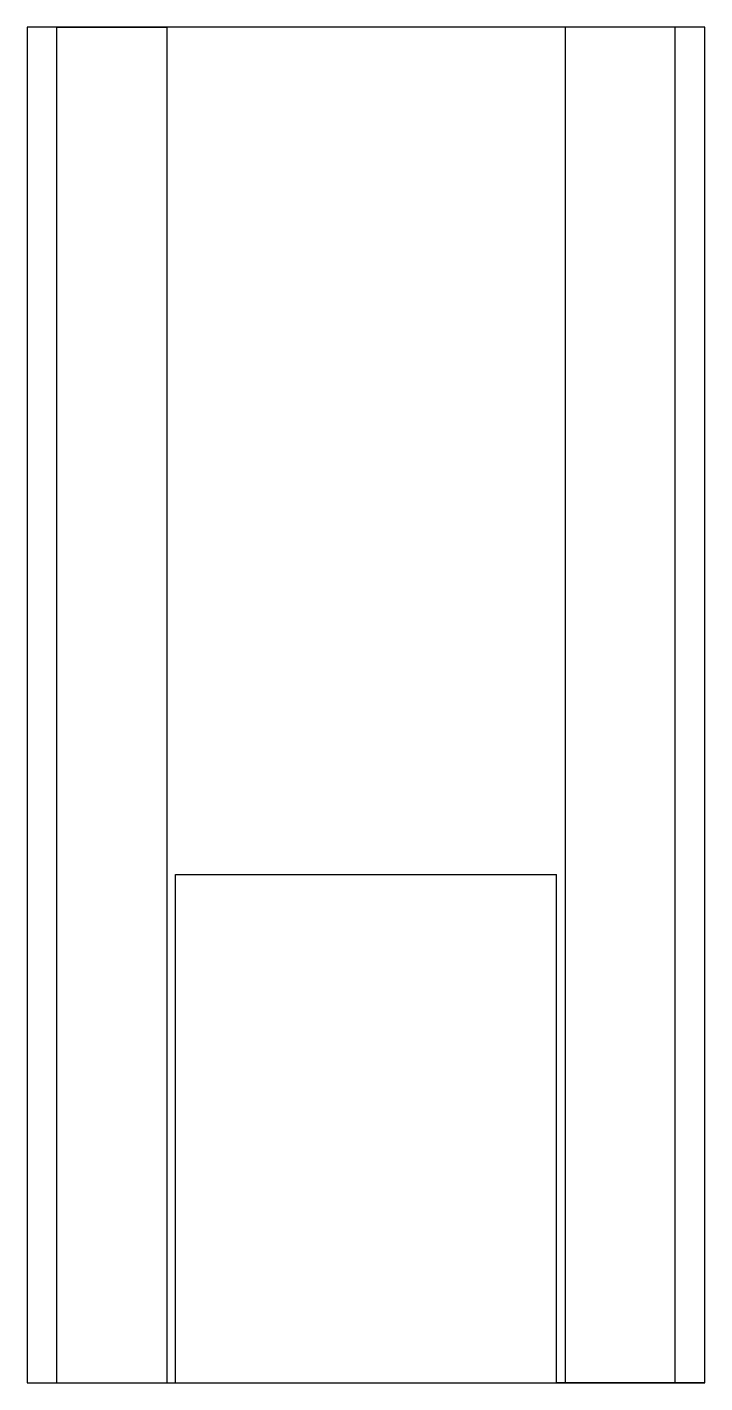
# Model space of a CAD drawing. Header units: millimetres. Extents: x 3002 to 3802, y 647 to 2247.
import ezdxf

# ---------------------------------------------------------------- set-up
doc = ezdxf.new("R2010")
doc.units = ezdxf.units.MM

msp = doc.modelspace()

# ---------------------------------------------------------------- linework, layer by layer
for p, q in [((3002, 2246.9), (3002, 646.9)), ((3802, 2246.9), (3002, 2246.9)), ((3037, 776.9), (3037, 2246.9)), ((3037, 2246.9), (3167, 2246.9)), ((3167, 2246.9), (3167, 646.9)), ((3767, 2246.9), (3637, 2246.9)), ((3637, 2246.9), (3637, 646.9)), ((3767, 646.9), (3767, 2246.9)), ((3802, 646.9), (3802, 2246.9)), ((3177, 646.9), (3177, 1246.9)), ((3177, 1246.9), (3627, 1246.9)), ((3627, 646.9), (3627, 1246.9)), ((3037, 646.9), (3037, 776.9)), ((3002, 646.9), (3802, 646.9)), ((3002, 646.9), (3177, 646.9)), ((3002, 646.9), (3037, 646.9)), ((3802, 646.9), (3627, 646.9)), ((3802, 646.9), (3767, 646.9))]:
    msp.add_line(p, q)

doc.saveas('drawing.dxf')
